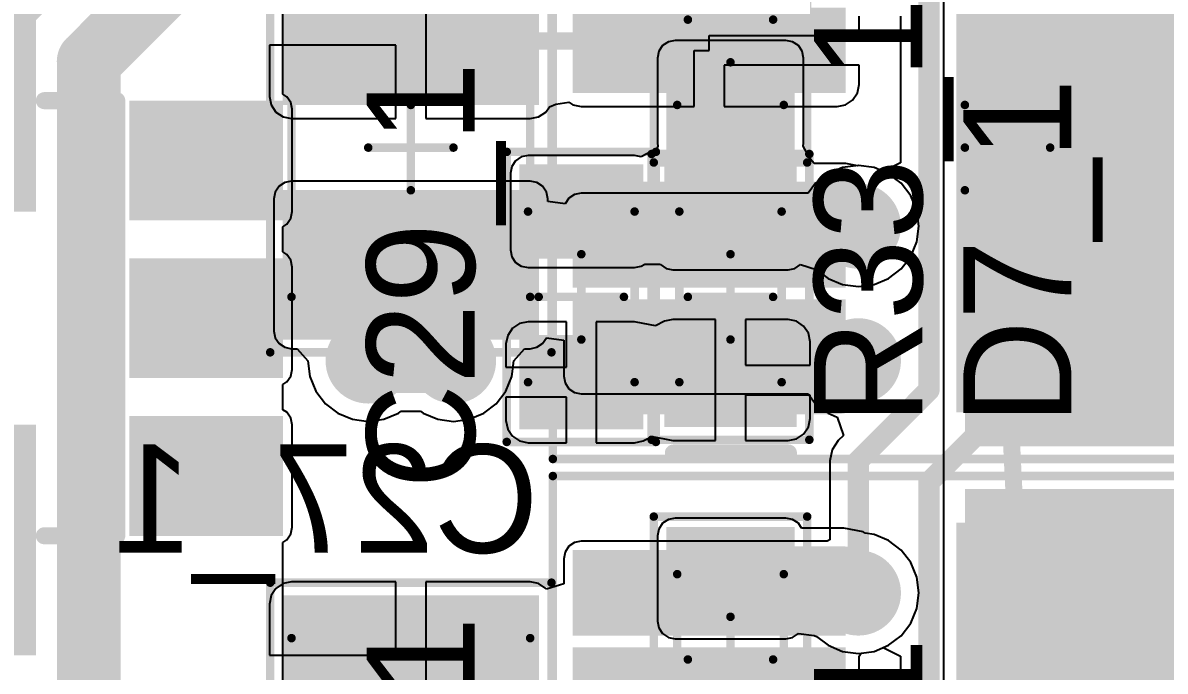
# Model space of a CAD drawing. Extents: x 5 to 126, y 30 to 120.
# Drawn here: x 50.2 to 63.6, y 48.86 to 56.46 of the extents above; entities that cross this region are included whole.
import ezdxf

# ---------------------------------------------------------------- set-up
doc = ezdxf.new("R2010")
doc.units = 0
doc.layers.get('0').update_dxf_attribs({"linetype": 'CONTINUOUS'})
for name, color, linetype in [('BOTTOMLAYER', 5, 'CONTINUOUS'), ('BOTTOMOVERLAY', 54, 'CONTINUOUS'), ('BOTTOMPASTE', 16, 'CONTINUOUS'), ('BOTTOMSOLDER', 6, 'CONTINUOUS'), ('MECHANICAL13', 56, 'CONTINUOUS'), ('MECHANICAL15', 56, 'CONTINUOUS'), ('MULTILAYER', 9, 'CONTINUOUS'), ('TOPLAYER', 1, 'CONTINUOUS'), ('TOPOVERLAY', 2, 'CONTINUOUS'), ('TOPPASTE', 8, 'CONTINUOUS'), ('TOPSOLDER', 216, 'CONTINUOUS')]:
    doc.layers.add(name, color=color, linetype=linetype)

# ---------------------------------------------------------------- blocks, each defined once
blk = doc.blocks.new('WE_CST_EE5_28')
at = {"layer": 'MECHANICAL15', "const_width": 0.1}
for points in [[(0, -0.2), (0, 0.2)], [(-0.2, 0), (0.2, 0)]]:
    blk.add_lwpolyline(points, dxfattribs=at)
at = {"layer": 'MECHANICAL15', "const_width": 0.05}
for points in [[(-0.025, 0.2, 1), (0.025, 0.2, 1)], [(-0.225, 0, 1), (-0.175, 0, 1)], [(0.175, 0, 1), (0.225, 0, 1)], [(-0.025, -0.2, 1), (0.025, -0.2, 1)]]:
    blk.add_lwpolyline(points, format="xyb", close=True, dxfattribs=at)
at = {"layer": 'TOPLAYER'}
for points in [[(-1.5, 1.35), (1.5, 1.35), (-1.5, 3.85), (1.5, 3.85)], [(-4.4, 1.25), (-2.8, 1.25), (-4.4, 2.45), (-2.8, 2.45)], [(2.8, 1.25), (4.4, 1.25), (2.8, 2.45), (4.4, 2.45)], [(-4.4, -0.6), (-2.8, -0.6), (-4.4, 0.6), (-2.8, 0.6)], [(2.8, -0.6), (4.4, -0.6), (2.8, 0.6), (4.4, 0.6)], [(-4.4, -2.45), (-2.8, -2.45), (-4.4, -1.25), (-2.8, -1.25)], [(2.8, -2.45), (4.4, -2.45), (2.8, -1.25), (4.4, -1.25)], [(-1.5, -3.85), (1.5, -3.85), (-1.5, -1.35), (1.5, -1.35)]]:
    blk.add_solid(points, dxfattribs=at)
at = {"layer": 'TOPOVERLAY'}
for points, const_width in [([(-2.9, 3, 1), (-3.1, 3, 1)], 0.5), ([(-3.225, 3, 1), (-2.975, 3, 1)], 0.25), ([(-3.025, 3, 1), (-2.775, 3, 1)], 0.25), ([(-2.6, 2.55, 1), (-2.5, 2.55, 1)], 0.1), ([(-2.6, 2.55, 1), (-2.5, 2.55, 1)], 0.1), ([(-1.75, 2.55, 1), (-1.65, 2.55, 1)], 0.1), ([(1.65, 2.55, 1), (1.75, 2.55, 1)], 0.1), ([(2.5, 2.55, 1), (2.6, 2.55, 1)], 0.1), ([(2.5, 2.55, 1), (2.6, 2.55, 1)], 0.1), ([(-2.6, -2.55, 1), (-2.5, -2.55, 1)], 0.1), ([(-2.6, -2.55, 1), (-2.5, -2.55, 1)], 0.1), ([(-1.75, -2.55, 1), (-1.65, -2.55, 1)], 0.1), ([(1.65, -2.55, 1), (1.75, -2.55, 1)], 0.1), ([(2.5, -2.55, 1), (2.6, -2.55, 1)], 0.1), ([(2.5, -2.55, 1), (2.6, -2.55, 1)], 0.1)]:
    blk.add_lwpolyline(points, format="xyb", close=True, dxfattribs=dict(at, const_width=const_width))
at = {"layer": 'TOPOVERLAY', "const_width": 0.2}
for points in [[(-2.55, -2.55), (-2.55, 2.55)], [(-2.55, 2.55), (-1.7, 2.55)], [(1.7, 2.55), (2.55, 2.55)], [(2.55, -2.55), (2.55, 2.55)], [(-2.55, -2.55), (-1.7, -2.55)], [(1.7, -2.55), (2.55, -2.55)]]:
    blk.add_lwpolyline(points, dxfattribs=at)
at = {"layer": 'TOPPASTE'}
for points in [[(-1.5, 1.35), (1.5, 1.35), (-1.5, 3.85), (1.5, 3.85)], [(-4.4, 1.25), (-2.8, 1.25), (-4.4, 2.45), (-2.8, 2.45)], [(2.8, 1.25), (4.4, 1.25), (2.8, 2.45), (4.4, 2.45)], [(-4.4, -0.6), (-2.8, -0.6), (-4.4, 0.6), (-2.8, 0.6)], [(2.8, -0.6), (4.4, -0.6), (2.8, 0.6), (4.4, 0.6)], [(-4.4, -2.45), (-2.8, -2.45), (-4.4, -1.25), (-2.8, -1.25)], [(2.8, -2.45), (4.4, -2.45), (2.8, -1.25), (4.4, -1.25)], [(-1.5, -3.85), (1.5, -3.85), (-1.5, -1.35), (1.5, -1.35)]]:
    blk.add_solid(points, dxfattribs=at)
at = {"layer": 'TOPSOLDER'}
for points in [[(-1.602, 1.248), (1.602, 1.248), (-1.602, 3.952), (1.602, 3.952)], [(-4.502, 1.148), (-2.698, 1.148), (-4.502, 2.552), (-2.698, 2.552)], [(2.698, 1.148), (4.502, 1.148), (2.698, 2.552), (4.502, 2.552)], [(-4.502, -0.702), (-2.698, -0.702), (-4.502, 0.702), (-2.698, 0.702)], [(2.698, -0.702), (4.502, -0.702), (2.698, 0.702), (4.502, 0.702)], [(-4.502, -2.552), (-2.698, -2.552), (-4.502, -1.148), (-2.698, -1.148)], [(2.698, -2.552), (4.502, -2.552), (2.698, -1.148), (4.502, -1.148)], [(-1.602, -3.952), (1.602, -3.952), (-1.602, -1.248), (1.602, -1.248)]]:
    blk.add_solid(points, dxfattribs=at)
blk = doc.blocks.new('1210C_B_38')
at = {"layer": 'BOTTOMLAYER'}
for points in [[(-2.15, 1.4), (-2.15, -1.4), (-0.6, 1.4), (-0.6, -1.4)], [(0.6, 1.4), (0.6, -1.4), (2.15, 1.4), (2.15, -1.4)]]:
    blk.add_solid(points, dxfattribs=at)
at = {"layer": 'BOTTOMPASTE'}
for points in [[(-2.15, 1.4), (-2.15, -1.4), (-0.6, 1.4), (-0.6, -1.4)], [(0.6, 1.4), (0.6, -1.4), (2.15, 1.4), (2.15, -1.4)]]:
    blk.add_solid(points, dxfattribs=at)
at = {"layer": 'BOTTOMSOLDER'}
for points in [[(-2.252, 1.502), (-2.252, -1.502), (-0.498, 1.502), (-0.498, -1.502)], [(0.498, 1.502), (0.498, -1.502), (2.252, 1.502), (2.252, -1.502)]]:
    blk.add_solid(points, dxfattribs=at)
at = {"layer": 'MECHANICAL13', "const_width": 0.1}
for points in [[(-1.75, 1.4), (1.75, 1.4)], [(-1.75, 1.4), (-1.75, -1.4)], [(1.75, 1.4), (1.75, -1.4)], [(-1.75, -1.4), (1.75, -1.4)]]:
    blk.add_lwpolyline(points, dxfattribs=at)
at = {"layer": 'MECHANICAL13', "const_width": 0.05}
for points in [[(-1.775, 1.4, 1), (-1.725, 1.4, 1)], [(-1.775, 1.4, 1), (-1.725, 1.4, 1)], [(1.725, 1.4, 1), (1.775, 1.4, 1)], [(1.725, 1.4, 1), (1.775, 1.4, 1)], [(-1.775, -1.4, 1), (-1.725, -1.4, 1)], [(-1.775, -1.4, 1), (-1.725, -1.4, 1)], [(1.725, -1.4, 1), (1.775, -1.4, 1)], [(1.725, -1.4, 1), (1.775, -1.4, 1)]]:
    blk.add_lwpolyline(points, format="xyb", close=True, dxfattribs=at)
at = {"layer": 'MECHANICAL15', "const_width": 0.1}
for points in [[(-2.4, 1.65), (2.4, 1.65)], [(-2.4, 1.65), (-2.4, -1.65)], [(2.4, 1.65), (2.4, -1.65)], [(0, 0.5), (0, -0.5)], [(-0.5, 0), (0.5, 0)], [(-2.4, -1.65), (2.4, -1.65)]]:
    blk.add_lwpolyline(points, dxfattribs=at)
at = {"layer": 'MECHANICAL15', "const_width": 0.05}
for points in [[(-2.425, 1.65, 1), (-2.375, 1.65, 1)], [(-2.425, 1.65, 1), (-2.375, 1.65, 1)], [(2.375, 1.65, 1), (2.425, 1.65, 1)], [(2.375, 1.65, 1), (2.425, 1.65, 1)], [(-0.025, 0.5, 1), (0.025, 0.5, 1)], [(-0.525, 0, 1), (-0.475, 0, 1)], [(0.475, 0, 1), (0.525, 0, 1)], [(-0.025, -0.5, 1), (0.025, -0.5, 1)], [(-2.425, -1.65, 1), (-2.375, -1.65, 1)], [(-2.425, -1.65, 1), (-2.375, -1.65, 1)], [(2.375, -1.65, 1), (2.425, -1.65, 1)], [(2.375, -1.65, 1), (2.425, -1.65, 1)]]:
    blk.add_lwpolyline(points, format="xyb", close=True, dxfattribs=at)
blk = doc.blocks.new('0805C_42')
at = {"layer": 'MECHANICAL13', "const_width": 0.1}
for points in [[(-1.675, -0.9), (-1.675, 0.9)], [(1.675, 0.9), (-1.675, 0.9)], [(1.675, -0.9), (1.675, 0.9)], [(-1, -0.625), (-1, 0.625)], [(1, 0.625), (-1, 0.625)], [(1, -0.625), (1, 0.625)], [(0, -0.5), (0, 0.5)], [(0.5, 0), (-0.5, 0)], [(1, -0.625), (-1, -0.625)], [(1.675, -0.9), (-1.675, -0.9)]]:
    blk.add_lwpolyline(points, dxfattribs=at)
at = {"layer": 'MECHANICAL13', "const_width": 0.05}
for points in [[(-1.7, 0.9, 1), (-1.65, 0.9, 1)], [(-1.7, 0.9, 1), (-1.65, 0.9, 1)], [(1.65, 0.9, 1), (1.7, 0.9, 1)], [(1.65, 0.9, 1), (1.7, 0.9, 1)], [(-1.025, 0.625, 1), (-0.975, 0.625, 1)], [(-1.025, 0.625, 1), (-0.975, 0.625, 1)], [(0.975, 0.625, 1), (1.025, 0.625, 1)], [(0.975, 0.625, 1), (1.025, 0.625, 1)], [(-0.025, 0.5, 1), (0.025, 0.5, 1)], [(-0.525, 0, 1), (-0.475, 0, 1)], [(0.475, 0, 1), (0.525, 0, 1)], [(-0.025, -0.5, 1), (0.025, -0.5, 1)], [(-1.025, -0.625, 1), (-0.975, -0.625, 1)], [(-1.025, -0.625, 1), (-0.975, -0.625, 1)], [(0.975, -0.625, 1), (1.025, -0.625, 1)], [(0.975, -0.625, 1), (1.025, -0.625, 1)], [(-1.7, -0.9, 1), (-1.65, -0.9, 1)], [(-1.7, -0.9, 1), (-1.65, -0.9, 1)], [(1.65, -0.9, 1), (1.7, -0.9, 1)], [(1.65, -0.9, 1), (1.7, -0.9, 1)]]:
    blk.add_lwpolyline(points, format="xyb", close=True, dxfattribs=at)
at = {"layer": 'TOPLAYER'}
for points in [[(-0.45, -0.65), (-0.45, 0.65), (-1.45, -0.65), (-1.45, 0.65)], [(1.45, -0.65), (1.45, 0.65), (0.45, -0.65), (0.45, 0.65)]]:
    blk.add_solid(points, dxfattribs=at)
at = {"layer": 'TOPPASTE'}
for points in [[(-0.45, -0.65), (-0.45, 0.65), (-1.45, -0.65), (-1.45, 0.65)], [(1.45, -0.65), (1.45, 0.65), (0.45, -0.65), (0.45, 0.65)]]:
    blk.add_solid(points, dxfattribs=at)
at = {"layer": 'TOPSOLDER'}
for points in [[(-0.348, -0.752), (-0.348, 0.752), (-1.552, -0.752), (-1.552, 0.752)], [(1.552, -0.752), (1.552, 0.752), (0.348, -0.752), (0.348, 0.752)]]:
    blk.add_solid(points, dxfattribs=at)
blk = doc.blocks.new('1210C_B_44')
at = {"layer": 'BOTTOMLAYER'}
for points in [[(-2.15, 1.4), (-2.15, -1.4), (-0.6, 1.4), (-0.6, -1.4)], [(0.6, 1.4), (0.6, -1.4), (2.15, 1.4), (2.15, -1.4)]]:
    blk.add_solid(points, dxfattribs=at)
at = {"layer": 'BOTTOMPASTE'}
for points in [[(-2.15, 1.4), (-2.15, -1.4), (-0.6, 1.4), (-0.6, -1.4)], [(0.6, 1.4), (0.6, -1.4), (2.15, 1.4), (2.15, -1.4)]]:
    blk.add_solid(points, dxfattribs=at)
at = {"layer": 'BOTTOMSOLDER'}
for points in [[(-2.252, 1.502), (-2.252, -1.502), (-0.498, 1.502), (-0.498, -1.502)], [(0.498, 1.502), (0.498, -1.502), (2.252, 1.502), (2.252, -1.502)]]:
    blk.add_solid(points, dxfattribs=at)
at = {"layer": 'MECHANICAL13', "const_width": 0.1}
for points in [[(-1.75, 1.4), (1.75, 1.4)], [(-1.75, 1.4), (-1.75, -1.4)], [(1.75, 1.4), (1.75, -1.4)], [(-1.75, -1.4), (1.75, -1.4)]]:
    blk.add_lwpolyline(points, dxfattribs=at)
at = {"layer": 'MECHANICAL13', "const_width": 0.05}
for points in [[(-1.775, 1.4, 1), (-1.725, 1.4, 1)], [(-1.775, 1.4, 1), (-1.725, 1.4, 1)], [(1.725, 1.4, 1), (1.775, 1.4, 1)], [(1.725, 1.4, 1), (1.775, 1.4, 1)], [(-1.775, -1.4, 1), (-1.725, -1.4, 1)], [(-1.775, -1.4, 1), (-1.725, -1.4, 1)], [(1.725, -1.4, 1), (1.775, -1.4, 1)], [(1.725, -1.4, 1), (1.775, -1.4, 1)]]:
    blk.add_lwpolyline(points, format="xyb", close=True, dxfattribs=at)
at = {"layer": 'MECHANICAL15', "const_width": 0.1}
for points in [[(-2.4, 1.65), (2.4, 1.65)], [(-2.4, 1.65), (-2.4, -1.65)], [(2.4, 1.65), (2.4, -1.65)], [(0, 0.5), (0, -0.5)], [(-0.5, 0), (0.5, 0)], [(-2.4, -1.65), (2.4, -1.65)]]:
    blk.add_lwpolyline(points, dxfattribs=at)
at = {"layer": 'MECHANICAL15', "const_width": 0.05}
for points in [[(-2.425, 1.65, 1), (-2.375, 1.65, 1)], [(-2.425, 1.65, 1), (-2.375, 1.65, 1)], [(2.375, 1.65, 1), (2.425, 1.65, 1)], [(2.375, 1.65, 1), (2.425, 1.65, 1)], [(-0.025, 0.5, 1), (0.025, 0.5, 1)], [(-0.525, 0, 1), (-0.475, 0, 1)], [(0.475, 0, 1), (0.525, 0, 1)], [(-0.025, -0.5, 1), (0.025, -0.5, 1)], [(-2.425, -1.65, 1), (-2.375, -1.65, 1)], [(-2.425, -1.65, 1), (-2.375, -1.65, 1)], [(2.375, -1.65, 1), (2.425, -1.65, 1)], [(2.375, -1.65, 1), (2.425, -1.65, 1)]]:
    blk.add_lwpolyline(points, format="xyb", close=True, dxfattribs=at)
blk = doc.blocks.new('0805C_48')
at = {"layer": 'MECHANICAL13', "const_width": 0.1}
for points in [[(-1.675, -0.9), (-1.675, 0.9)], [(1.675, 0.9), (-1.675, 0.9)], [(1.675, -0.9), (1.675, 0.9)], [(-1, -0.625), (-1, 0.625)], [(1, 0.625), (-1, 0.625)], [(1, -0.625), (1, 0.625)], [(0, -0.5), (0, 0.5)], [(0.5, 0), (-0.5, 0)], [(1, -0.625), (-1, -0.625)], [(1.675, -0.9), (-1.675, -0.9)]]:
    blk.add_lwpolyline(points, dxfattribs=at)
at = {"layer": 'MECHANICAL13', "const_width": 0.05}
for points in [[(-1.7, 0.9, 1), (-1.65, 0.9, 1)], [(-1.7, 0.9, 1), (-1.65, 0.9, 1)], [(1.65, 0.9, 1), (1.7, 0.9, 1)], [(1.65, 0.9, 1), (1.7, 0.9, 1)], [(-1.025, 0.625, 1), (-0.975, 0.625, 1)], [(-1.025, 0.625, 1), (-0.975, 0.625, 1)], [(0.975, 0.625, 1), (1.025, 0.625, 1)], [(0.975, 0.625, 1), (1.025, 0.625, 1)], [(-0.025, 0.5, 1), (0.025, 0.5, 1)], [(-0.525, 0, 1), (-0.475, 0, 1)], [(0.475, 0, 1), (0.525, 0, 1)], [(-0.025, -0.5, 1), (0.025, -0.5, 1)], [(-1.025, -0.625, 1), (-0.975, -0.625, 1)], [(-1.025, -0.625, 1), (-0.975, -0.625, 1)], [(0.975, -0.625, 1), (1.025, -0.625, 1)], [(0.975, -0.625, 1), (1.025, -0.625, 1)], [(-1.7, -0.9, 1), (-1.65, -0.9, 1)], [(-1.7, -0.9, 1), (-1.65, -0.9, 1)], [(1.65, -0.9, 1), (1.7, -0.9, 1)], [(1.65, -0.9, 1), (1.7, -0.9, 1)]]:
    blk.add_lwpolyline(points, format="xyb", close=True, dxfattribs=at)
at = {"layer": 'TOPLAYER'}
for points in [[(-0.45, -0.65), (-0.45, 0.65), (-1.45, -0.65), (-1.45, 0.65)], [(1.45, -0.65), (1.45, 0.65), (0.45, -0.65), (0.45, 0.65)]]:
    blk.add_solid(points, dxfattribs=at)
at = {"layer": 'TOPPASTE'}
for points in [[(-0.45, -0.65), (-0.45, 0.65), (-1.45, -0.65), (-1.45, 0.65)], [(1.45, -0.65), (1.45, 0.65), (0.45, -0.65), (0.45, 0.65)]]:
    blk.add_solid(points, dxfattribs=at)
at = {"layer": 'TOPSOLDER'}
for points in [[(-0.348, -0.752), (-0.348, 0.752), (-1.552, -0.752), (-1.552, 0.752)], [(1.552, -0.752), (1.552, 0.752), (0.348, -0.752), (0.348, 0.752)]]:
    blk.add_solid(points, dxfattribs=at)
blk = doc.blocks.new('M____MELF_54')
at = {"layer": 'MECHANICAL13', "const_width": 0.1}
for points in [[(-1, 0.6), (-1, -0.6)], [(-1, 0.6), (1, 0.6)], [(1, 0.6), (1, -0.6)], [(-1, -0.6), (1, -0.6)]]:
    blk.add_lwpolyline(points, dxfattribs=at)
at = {"layer": 'MECHANICAL13', "const_width": 0.05}
for points in [[(-1.025, 0.6, 1), (-0.975, 0.6, 1)], [(-1.025, 0.6, 1), (-0.975, 0.6, 1)], [(0.975, 0.6, 1), (1.025, 0.6, 1)], [(0.975, 0.6, 1), (1.025, 0.6, 1)], [(-1.025, -0.6, 1), (-0.975, -0.6, 1)], [(-1.025, -0.6, 1), (-0.975, -0.6, 1)], [(0.975, -0.6, 1), (1.025, -0.6, 1)], [(0.975, -0.6, 1), (1.025, -0.6, 1)]]:
    blk.add_lwpolyline(points, format="xyb", close=True, dxfattribs=at)
at = {"layer": 'MECHANICAL13'}
blk.add_solid([(-1, -0.6), (-0.731, -0.6), (-1, 0.6), (-0.731, 0.6)], dxfattribs=at)
at = {"layer": 'MECHANICAL15', "const_width": 0.1}
for points in [[(-1.675, 0.925), (-1.675, -0.925)], [(-1.675, 0.925), (1.675, 0.925)], [(1.675, 0.925), (1.675, -0.925)], [(0, 0.5), (0, -0.5)], [(-0.5, 0), (0.5, 0)], [(-1.675, -0.925), (1.675, -0.925)]]:
    blk.add_lwpolyline(points, dxfattribs=at)
at = {"layer": 'MECHANICAL15', "const_width": 0.05}
for points in [[(-1.7, 0.925, 1), (-1.65, 0.925, 1)], [(-1.7, 0.925, 1), (-1.65, 0.925, 1)], [(1.65, 0.925, 1), (1.7, 0.925, 1)], [(1.65, 0.925, 1), (1.7, 0.925, 1)], [(-0.025, 0.5, 1), (0.025, 0.5, 1)], [(-0.525, 0, 1), (-0.475, 0, 1)], [(0.475, 0, 1), (0.525, 0, 1)], [(-0.025, -0.5, 1), (0.025, -0.5, 1)], [(-1.7, -0.925, 1), (-1.65, -0.925, 1)], [(-1.7, -0.925, 1), (-1.65, -0.925, 1)], [(1.65, -0.925, 1), (1.7, -0.925, 1)], [(1.65, -0.925, 1), (1.7, -0.925, 1)]]:
    blk.add_lwpolyline(points, format="xyb", close=True, dxfattribs=at)
at = {"layer": 'TOPLAYER'}
for points in [[(-0.525, -0.675), (-0.525, 0.675), (-1.425, -0.675), (-1.425, 0.675)], [(1.425, -0.675), (1.425, 0.675), (0.525, -0.675), (0.525, 0.675)]]:
    blk.add_solid(points, dxfattribs=at)
at = {"layer": 'TOPOVERLAY', "const_width": 0.2}
blk.add_lwpolyline([(-1.83, 0.67), (-1.83, -0.68)], dxfattribs=at)
at = {"layer": 'TOPOVERLAY', "const_width": 0.1}
for points in [[(-1.88, 0.67, 1), (-1.78, 0.67, 1)], [(-1.88, -0.68, 1), (-1.78, -0.68, 1)]]:
    blk.add_lwpolyline(points, format="xyb", close=True, dxfattribs=at)
at = {"layer": 'TOPPASTE'}
for points in [[(-0.525, -0.675), (-0.525, 0.675), (-1.425, -0.675), (-1.425, 0.675)], [(1.425, -0.675), (1.425, 0.675), (0.525, -0.675), (0.525, 0.675)]]:
    blk.add_solid(points, dxfattribs=at)
at = {"layer": 'TOPSOLDER'}
for points in [[(-0.423, -0.777), (-0.423, 0.777), (-1.527, -0.777), (-1.527, 0.777)], [(1.527, -0.777), (1.527, 0.777), (0.423, -0.777), (0.423, 0.777)]]:
    blk.add_solid(points, dxfattribs=at)
blk = doc.blocks.new('TO_252_B_62')
at = {"layer": 'BOTTOMLAYER'}
for points in [[(-0.5, 3), (-0.5, -3), (6, 3), (6, -3)], [(-5, 2.68), (-5, 1.88), (-2, 2.68), (-2, 1.88)], [(-5, 1.54), (-5, 0.74), (-2, 1.54), (-2, 0.74)], [(-5, -0.74), (-5, -1.54), (-2, -0.74), (-2, -1.54)], [(-5, -1.88), (-5, -2.68), (-2, -1.88), (-2, -2.68)]]:
    blk.add_solid(points, dxfattribs=at)
at = {"layer": 'BOTTOMPASTE'}
for points in [[(-0.5, 3), (-0.5, -3), (6, 3), (6, -3)], [(-5, 2.68), (-5, 1.88), (-2, 2.68), (-2, 1.88)], [(-5, 1.54), (-5, 0.74), (-2, 1.54), (-2, 0.74)], [(-5, -0.74), (-5, -1.54), (-2, -0.74), (-2, -1.54)], [(-5, -1.88), (-5, -2.68), (-2, -1.88), (-2, -2.68)]]:
    blk.add_solid(points, dxfattribs=at)
at = {"layer": 'BOTTOMSOLDER'}
for points in [[(-0.602, 3.102), (-0.602, -3.102), (6.102, 3.102), (6.102, -3.102)], [(-5.102, 2.782), (-5.102, 1.778), (-1.898, 2.782), (-1.898, 1.778)], [(-5.102, 1.642), (-5.102, 0.638), (-1.898, 1.642), (-1.898, 0.638)], [(-5.102, -0.638), (-5.102, -1.642), (-1.898, -0.638), (-1.898, -1.642)], [(-5.102, -1.778), (-5.102, -2.782), (-1.898, -1.778), (-1.898, -2.782)]]:
    blk.add_solid(points, dxfattribs=at)
at = {"layer": 'MECHANICAL15', "const_width": 0.1}
for points in [[(-5.334, -3.65), (-5.334, 3.65)], [(-5.334, 3.65), (6.325, 3.65)], [(6.325, -3.65), (6.325, 3.65)], [(-0.5, -0.5), (-0.5, 0.5)], [(-0.5, 0), (0.5, 0)], [(-5.334, -3.65), (6.325, -3.65)]]:
    blk.add_lwpolyline(points, dxfattribs=at)
at = {"layer": 'MECHANICAL15', "const_width": 0.05}
for points in [[(-5.359, 3.65, 1), (-5.309, 3.65, 1)], [(-5.359, 3.65, 1), (-5.309, 3.65, 1)], [(6.3, 3.65, 1), (6.35, 3.65, 1)], [(6.3, 3.65, 1), (6.35, 3.65, 1)], [(-0.525, 0.5, 1), (-0.475, 0.5, 1)], [(-0.525, 0, 1), (-0.475, 0, 1)], [(0.475, 0, 1), (0.525, 0, 1)], [(-0.525, -0.5, 1), (-0.475, -0.5, 1)], [(-5.359, -3.65, 1), (-5.309, -3.65, 1)], [(-5.359, -3.65, 1), (-5.309, -3.65, 1)], [(6.3, -3.65, 1), (6.35, -3.65, 1)], [(6.3, -3.65, 1), (6.35, -3.65, 1)]]:
    blk.add_lwpolyline(points, format="xyb", close=True, dxfattribs=at)
blk = doc.blocks.new('TO_252_B_64')
at = {"layer": 'BOTTOMLAYER'}
for points in [[(-0.5, 3), (-0.5, -3), (6, 3), (6, -3)], [(-5, 2.68), (-5, 1.88), (-2, 2.68), (-2, 1.88)], [(-5, 1.54), (-5, 0.74), (-2, 1.54), (-2, 0.74)], [(-5, -0.74), (-5, -1.54), (-2, -0.74), (-2, -1.54)], [(-5, -1.88), (-5, -2.68), (-2, -1.88), (-2, -2.68)]]:
    blk.add_solid(points, dxfattribs=at)
at = {"layer": 'BOTTOMPASTE'}
for points in [[(-0.5, 3), (-0.5, -3), (6, 3), (6, -3)], [(-5, 2.68), (-5, 1.88), (-2, 2.68), (-2, 1.88)], [(-5, 1.54), (-5, 0.74), (-2, 1.54), (-2, 0.74)], [(-5, -0.74), (-5, -1.54), (-2, -0.74), (-2, -1.54)], [(-5, -1.88), (-5, -2.68), (-2, -1.88), (-2, -2.68)]]:
    blk.add_solid(points, dxfattribs=at)
at = {"layer": 'BOTTOMSOLDER'}
for points in [[(-0.602, 3.102), (-0.602, -3.102), (6.102, 3.102), (6.102, -3.102)], [(-5.102, 2.782), (-5.102, 1.778), (-1.898, 2.782), (-1.898, 1.778)], [(-5.102, 1.642), (-5.102, 0.638), (-1.898, 1.642), (-1.898, 0.638)], [(-5.102, -0.638), (-5.102, -1.642), (-1.898, -0.638), (-1.898, -1.642)], [(-5.102, -1.778), (-5.102, -2.782), (-1.898, -1.778), (-1.898, -2.782)]]:
    blk.add_solid(points, dxfattribs=at)
at = {"layer": 'MECHANICAL15', "const_width": 0.1}
for points in [[(-5.334, -3.65), (-5.334, 3.65)], [(-5.334, 3.65), (6.325, 3.65)], [(6.325, -3.65), (6.325, 3.65)], [(-0.5, -0.5), (-0.5, 0.5)], [(-0.5, 0), (0.5, 0)], [(-5.334, -3.65), (6.325, -3.65)]]:
    blk.add_lwpolyline(points, dxfattribs=at)
at = {"layer": 'MECHANICAL15', "const_width": 0.05}
for points in [[(-5.359, 3.65, 1), (-5.309, 3.65, 1)], [(-5.359, 3.65, 1), (-5.309, 3.65, 1)], [(6.3, 3.65, 1), (6.35, 3.65, 1)], [(6.3, 3.65, 1), (6.35, 3.65, 1)], [(-0.525, 0.5, 1), (-0.475, 0.5, 1)], [(-0.525, 0, 1), (-0.475, 0, 1)], [(0.475, 0, 1), (0.525, 0, 1)], [(-0.525, -0.5, 1), (-0.475, -0.5, 1)], [(-5.359, -3.65, 1), (-5.309, -3.65, 1)], [(-5.359, -3.65, 1), (-5.309, -3.65, 1)], [(6.3, -3.65, 1), (6.35, -3.65, 1)], [(6.3, -3.65, 1), (6.35, -3.65, 1)]]:
    blk.add_lwpolyline(points, format="xyb", close=True, dxfattribs=at)
blk = doc.blocks.new('0805R_66')
at = {"layer": 'MECHANICAL13', "const_width": 0.1}
for points in [[(1.7, 0.875), (-1.7, 0.875)], [(-1.7, -0.875), (-1.7, 0.875)], [(1.7, -0.875), (1.7, 0.875)], [(1, 0.625), (-1, 0.625)], [(-1, -0.625), (-1, 0.625)], [(1, -0.625), (1, 0.625)], [(0, -0.5), (0, 0.5)], [(0.5, 0), (-0.5, 0)], [(1, -0.625), (-1, -0.625)], [(1.7, -0.875), (-1.7, -0.875)]]:
    blk.add_lwpolyline(points, dxfattribs=at)
at = {"layer": 'MECHANICAL13', "const_width": 0.05}
for points in [[(-1.725, 0.875, 1), (-1.675, 0.875, 1)], [(-1.725, 0.875, 1), (-1.675, 0.875, 1)], [(1.675, 0.875, 1), (1.725, 0.875, 1)], [(1.675, 0.875, 1), (1.725, 0.875, 1)], [(-1.025, 0.625, 1), (-0.975, 0.625, 1)], [(-1.025, 0.625, 1), (-0.975, 0.625, 1)], [(0.975, 0.625, 1), (1.025, 0.625, 1)], [(0.975, 0.625, 1), (1.025, 0.625, 1)], [(-0.025, 0.5, 1), (0.025, 0.5, 1)], [(-0.525, 0, 1), (-0.475, 0, 1)], [(0.475, 0, 1), (0.525, 0, 1)], [(-0.025, -0.5, 1), (0.025, -0.5, 1)], [(-1.025, -0.625, 1), (-0.975, -0.625, 1)], [(-1.025, -0.625, 1), (-0.975, -0.625, 1)], [(0.975, -0.625, 1), (1.025, -0.625, 1)], [(0.975, -0.625, 1), (1.025, -0.625, 1)], [(-1.725, -0.875, 1), (-1.675, -0.875, 1)], [(-1.725, -0.875, 1), (-1.675, -0.875, 1)], [(1.675, -0.875, 1), (1.725, -0.875, 1)], [(1.675, -0.875, 1), (1.725, -0.875, 1)]]:
    blk.add_lwpolyline(points, format="xyb", close=True, dxfattribs=at)
at = {"layer": 'TOPLAYER'}
for points in [[(-0.55, -0.625), (-0.55, 0.625), (-1.45, -0.625), (-1.45, 0.625)], [(1.45, -0.625), (1.45, 0.625), (0.55, -0.625), (0.55, 0.625)]]:
    blk.add_solid(points, dxfattribs=at)
at = {"layer": 'TOPPASTE'}
for points in [[(-0.55, -0.625), (-0.55, 0.625), (-1.45, -0.625), (-1.45, 0.625)], [(1.45, -0.625), (1.45, 0.625), (0.55, -0.625), (0.55, 0.625)]]:
    blk.add_solid(points, dxfattribs=at)
at = {"layer": 'TOPSOLDER'}
for points in [[(-0.448, -0.727), (-0.448, 0.727), (-1.552, -0.727), (-1.552, 0.727)], [(1.552, -0.727), (1.552, 0.727), (0.448, -0.727), (0.448, 0.727)]]:
    blk.add_solid(points, dxfattribs=at)
blk = doc.blocks.new('GDT_DIY_74')
at = {"layer": 'TOPOVERLAY', "const_width": 0.2}
blk.add_lwpolyline([(22.5, 0, 1), (-22.5, 0, 1)], format="xyb", close=True, dxfattribs=at)

msp = doc.modelspace()

# ---------------------------------------------------------------- linework, layer by layer
at = {"layer": 'BOTTOMLAYER'}
for p, q in [((54.925, 57.409), (54.925, 56.375)), ((60.009, 56.315), (60.009, 56.54)), ((60.494, 56.539), (60.494, 54.821)), ((54.925, 56.375), (54.925, 55.341)), ((58.25, 56.14), (58.25, 56.315)), ((58.25, 56.315), (60.009, 56.315)), ((54.575, 56.2), (53.091, 56.2)), ((53.091, 56.2), (53.091, 55.6)), ((54.575, 55.341), (54.575, 56.2)), ((58.075, 55.481), (58.075, 56.14)), ((58.075, 56.14), (58.25, 56.14)), ((60.009, 55.965), (58.425, 55.965)), ((58.425, 55.965), (58.425, 55.481)), ((60.009, 55.74), (60.009, 55.965)), ((59.933, 55.557), (59.989, 55.641)), ((59.989, 55.641), (60.009, 55.74)), ((53.091, 55.6), (53.111, 55.501)), ((53.111, 55.501), (53.167, 55.417)), ((56.375, 55.479), (56.452, 55.51)), ((56.452, 55.51), (56.603, 55.533)), ((56.603, 55.533), (56.651, 55.501)), ((56.651, 55.501), (56.75, 55.481)), ((59.75, 55.481), (59.849, 55.501)), ((59.849, 55.501), (59.933, 55.557)), ((53.167, 55.417), (53.251, 55.361)), ((53.251, 55.361), (53.35, 55.341)), ((56.15, 55.341), (56.249, 55.361)), ((56.249, 55.361), (56.333, 55.417)), ((56.333, 55.417), (56.375, 55.479)), ((56.75, 55.481), (58.075, 55.481)), ((58.425, 55.481), (59.75, 55.481)), ((53.35, 55.341), (54.575, 55.341)), ((54.925, 55.341), (56.15, 55.341)), ((60.494, 54.821), (60.29, 54.721)), ((59.645, 54.694), (59.498, 54.582)), ((59.816, 54.765), (59.645, 54.694)), ((60, 54.789), (59.816, 54.765)), ((60.184, 54.765), (60, 54.789)), ((60.29, 54.721), (60.184, 54.765)), ((53.204, 54.546), (53.159, 54.479)), ((53.271, 54.591), (53.204, 54.546)), ((53.35, 54.607), (53.271, 54.591)), ((56.15, 54.607), (53.35, 54.607)), ((56.229, 54.591), (56.15, 54.607)), ((56.296, 54.546), (56.229, 54.591)), ((56.341, 54.479), (56.296, 54.546)), ((59.498, 54.582), (59.411, 54.467)), ((53.159, 54.479), (53.143, 54.4)), ((56.357, 54.4), (56.341, 54.479)), ((56.671, 54.451), (56.604, 54.407)), ((56.75, 54.467), (56.671, 54.451)), ((59.411, 54.467), (56.75, 54.467)), ((53.143, 54.4), (53.143, 52.85)), ((56.357, 54.368), (56.357, 54.4)), ((56.559, 54.339), (56.357, 54.368)), ((56.604, 54.407), (56.559, 54.339)), ((53.143, 52.85), (53.159, 52.771)), ((53.159, 52.771), (53.204, 52.703)), ((53.204, 52.703), (53.271, 52.659)), ((56.229, 52.659), (56.296, 52.703)), ((56.296, 52.703), (56.341, 52.771)), ((56.341, 52.771), (56.543, 52.742)), ((56.543, 52.742), (56.543, 52.32)), ((53.271, 52.659), (53.35, 52.643)), ((53.35, 52.643), (53.415, 52.643)), ((53.415, 52.643), (53.541, 52.5)), ((55.959, 52.5), (56.085, 52.643)), ((56.085, 52.643), (56.15, 52.643)), ((56.15, 52.643), (56.229, 52.659)), ((53.541, 52.5), (53.565, 52.316)), ((55.935, 52.316), (55.959, 52.5)), ((53.565, 52.316), (53.636, 52.145)), ((55.864, 52.145), (55.935, 52.316)), ((56.543, 52.32), (56.559, 52.241)), ((53.636, 52.145), (53.748, 51.998)), ((55.752, 51.998), (55.864, 52.145)), ((56.559, 52.241), (56.604, 52.174)), ((56.604, 52.174), (56.671, 52.129)), ((53.748, 51.998), (53.895, 51.886)), ((55.605, 51.886), (55.752, 51.998)), ((56.671, 52.129), (56.75, 52.113)), ((56.75, 52.113), (59.411, 52.113)), ((59.411, 52.113), (59.498, 51.998)), ((59.498, 51.998), (59.645, 51.886)), ((53.895, 51.886), (54.066, 51.815)), ((54.434, 51.815), (54.605, 51.886)), ((54.605, 51.886), (54.637, 51.91)), ((54.637, 51.91), (54.863, 51.91)), ((54.863, 51.91), (54.895, 51.886)), ((54.895, 51.886), (55.066, 51.815)), ((55.434, 51.815), (55.605, 51.886)), ((59.645, 51.886), (59.752, 51.842)), ((54.066, 51.815), (54.25, 51.791)), ((54.25, 51.791), (54.434, 51.815)), ((55.066, 51.815), (55.25, 51.791)), ((55.25, 51.791), (55.434, 51.815)), ((59.752, 51.842), (59.825, 51.627)), ((59.825, 51.627), (59.763, 51.565)), ((59.763, 51.565), (59.691, 51.457)), ((59.691, 51.457), (59.665, 51.329)), ((59.665, 51.329), (59.665, 50.403)), ((59.645, 50.394), (59.636, 50.387)), ((59.665, 50.403), (59.645, 50.394)), ((56.559, 50.259), (56.543, 50.18)), ((56.604, 50.327), (56.559, 50.259)), ((56.671, 50.371), (56.604, 50.327)), ((56.75, 50.387), (56.671, 50.371)), ((59.636, 50.387), (56.75, 50.387)), ((56.543, 50.18), (56.543, 49.885)), ((53.251, 49.889), (53.167, 49.833)), ((53.35, 49.909), (53.251, 49.889)), ((54.575, 49.909), (53.35, 49.909)), ((54.575, 49.05), (54.575, 49.909)), ((56.15, 49.909), (54.925, 49.909)), ((54.925, 49.909), (54.925, 48.875)), ((56.249, 49.889), (56.15, 49.909)), ((56.333, 49.833), (56.249, 49.889)), ((56.543, 49.885), (56.34, 49.823)), ((53.111, 49.749), (53.091, 49.65)), ((53.167, 49.833), (53.111, 49.749)), ((56.34, 49.823), (56.333, 49.833)), ((53.091, 49.65), (53.091, 49.05)), ((53.091, 49.05), (54.575, 49.05)), ((60.009, 49.04), (60.034, 49.075)), ((60.034, 49.075), (60.184, 49.095)), ((60.184, 49.095), (60.29, 49.139)), ((60.29, 49.139), (60.494, 49.039)), ((60.009, 48.815), (60.009, 49.04)), ((60.494, 49.039), (60.494, 47.321)), ((54.925, 48.875), (54.925, 47.841))]:
    msp.add_line(p, q, dxfattribs=at)
for points, const_width in [([(60.828, 52.157), (60.828, 58.922)], 0.25), ([(62, 52.75), (64.25, 55)], 0.25), ([(54.25, 53.125), (54.75, 53.625)], 0.75), ([(54.75, 53.625), (55.25, 53.125)], 0.75), ([(54.25, 52.5), (54.25, 53.125)], 0.75), ([(55.25, 52.5), (55.25, 53.125)], 0.75), ([(54.25, 52.5), (55.25, 52.5)], 0.75), ([(61.5, 52.25), (62, 52.75)], 0.25), ([(60, 51.329), (60.828, 52.157)], 0.25), ([(61.5, 51.75), (61.5, 52.25)], 0.25), ([(60.828, 51.078), (61.5, 51.75)], 0.25), ([(60, 49.78), (60, 51.329)], 0.25), ([(60.828, 43.828), (60.828, 51.078)], 0.25)]:
    msp.add_lwpolyline(points, dxfattribs=dict(at, const_width=const_width))
for points, const_width in [([(59.75, 54.08, 1), (60.25, 54.08, 1)], 0.5), ([(54.562, 53.625, 1), (54.937, 53.625, 1)], 0.375), ([(54.562, 53.625, 1), (54.937, 53.625, 1)], 0.375), ([(54.063, 53.125, 1), (54.438, 53.125, 1)], 0.375), ([(54.063, 53.125, 1), (54.438, 53.125, 1)], 0.375), ([(55.063, 53.125, 1), (55.438, 53.125, 1)], 0.375), ([(55.063, 53.125, 1), (55.438, 53.125, 1)], 0.375), ([(54, 52.5, 1), (54.5, 52.5, 1)], 0.5), ([(55, 52.5, 1), (55.5, 52.5, 1)], 0.5), ([(59.75, 52.5, 1), (60.25, 52.5, 1)], 0.5), ([(54.063, 52.5, 1), (54.438, 52.5, 1)], 0.375), ([(54.063, 52.5, 1), (54.438, 52.5, 1)], 0.375), ([(55.063, 52.5, 1), (55.438, 52.5, 1)], 0.375), ([(55.063, 52.5, 1), (55.438, 52.5, 1)], 0.375), ([(61.938, 52.75, 1), (62.062, 52.75, 1)], 0.125), ([(61.938, 52.75, 1), (62.062, 52.75, 1)], 0.125), ([(60.766, 52.157, 1), (60.891, 52.157, 1)], 0.125), ([(60.766, 52.157, 1), (60.891, 52.157, 1)], 0.125), ([(61.438, 52.25, 1), (61.563, 52.25, 1)], 0.125), ([(61.438, 52.25, 1), (61.563, 52.25, 1)], 0.125), ([(61.438, 51.75, 1), (61.563, 51.75, 1)], 0.125), ([(61.438, 51.75, 1), (61.563, 51.75, 1)], 0.125), ([(59.938, 51.329, 1), (60.063, 51.329, 1)], 0.125), ([(59.938, 51.329, 1), (60.063, 51.329, 1)], 0.125), ([(60.766, 51.078, 1), (60.891, 51.078, 1)], 0.125), ([(60.766, 51.078, 1), (60.891, 51.078, 1)], 0.125), ([(59.75, 49.78, 1), (60.25, 49.78, 1)], 0.5), ([(59.938, 49.78, 1), (60.063, 49.78, 1)], 0.125)]:
    msp.add_lwpolyline(points, format="xyb", close=True, dxfattribs=dict(at, const_width=const_width))
at = {"layer": 'MULTILAYER', "const_width": 0.5}
for points in [[(59.75, 54.08, 1), (60.25, 54.08, 1)], [(54, 52.5, 1), (54.5, 52.5, 1)], [(55, 52.5, 1), (55.5, 52.5, 1)], [(59.75, 52.5, 1), (60.25, 52.5, 1)], [(59.75, 49.78, 1), (60.25, 49.78, 1)]]:
    msp.add_lwpolyline(points, format="xyb", close=True, dxfattribs=at)
at = {"layer": 'TOPLAYER'}
for p, q in [((61, 58.393), (61, 42.867)), ((53.25, 55.628), (53.25, 57)), ((57.704, 56.196), (57.659, 56.129)), ((57.771, 56.241), (57.704, 56.196)), ((57.85, 56.257), (57.771, 56.241)), ((59.15, 56.257), (57.85, 56.257)), ((59.229, 56.241), (59.15, 56.257)), ((59.296, 56.196), (59.229, 56.241)), ((59.341, 56.129), (59.296, 56.196)), ((57.659, 56.129), (57.643, 56.05)), ((57.643, 56.05), (57.643, 55.05)), ((59.357, 56.05), (59.341, 56.129)), ((59.357, 55.05), (59.357, 56.05)), ((53.296, 55.596), (53.25, 55.628)), ((53.341, 55.529), (53.296, 55.596)), ((53.357, 55.45), (53.341, 55.529)), ((53.357, 54.25), (53.357, 55.45)), ((57.634, 54.988), (57.454, 54.891)), ((57.649, 55.018), (57.634, 54.988)), ((57.643, 55.05), (57.649, 55.018)), ((59.351, 55.018), (59.357, 55.05)), ((59.433, 54.868), (59.351, 55.018)), ((55.979, 54.846), (55.934, 54.779)), ((56.046, 54.891), (55.979, 54.846)), ((56.125, 54.907), (56.046, 54.891)), ((57.375, 54.907), (56.125, 54.907)), ((57.454, 54.891), (57.375, 54.907)), ((59.481, 54.815), (59.433, 54.868)), ((59.855, 54.815), (59.481, 54.815)), ((59.989, 54.788), (59.855, 54.815)), ((55.934, 54.779), (55.918, 54.7)), ((55.918, 54.7), (55.918, 53.8)), ((60, 54.789), (59.989, 54.788)), ((60.184, 54.765), (60, 54.789)), ((60.355, 54.694), (60.184, 54.765)), ((60.502, 54.582), (60.355, 54.694)), ((60.614, 54.435), (60.502, 54.582)), ((60.685, 54.264), (60.614, 54.435)), ((53.296, 54.104), (53.341, 54.171)), ((53.341, 54.171), (53.357, 54.25)), ((60.709, 54.08), (60.685, 54.264)), ((53.25, 54.072), (53.296, 54.104)), ((53.25, 53.778), (53.25, 54.072)), ((60.685, 53.896), (60.709, 54.08)), ((60.614, 53.725), (60.685, 53.896)), ((53.296, 53.746), (53.25, 53.778)), ((53.341, 53.679), (53.296, 53.746)), ((55.918, 53.8), (55.934, 53.721)), ((53.357, 53.6), (53.341, 53.679)), ((55.934, 53.721), (55.979, 53.654)), ((55.979, 53.654), (56.046, 53.609)), ((56.046, 53.609), (56.125, 53.593)), ((57.375, 53.593), (57.454, 53.609)), ((57.454, 53.609), (57.495, 53.635)), ((57.495, 53.635), (57.674, 53.635)), ((57.674, 53.635), (57.679, 53.629)), ((57.679, 53.629), (57.746, 53.584)), ((59.254, 53.584), (59.321, 53.629)), ((59.321, 53.629), (59.505, 53.573)), ((60.502, 53.578), (60.614, 53.725)), ((53.357, 52.4), (53.357, 53.6)), ((56.125, 53.593), (57.375, 53.593)), ((57.746, 53.584), (57.825, 53.568)), ((57.825, 53.568), (59.175, 53.568)), ((59.175, 53.568), (59.254, 53.584)), ((59.505, 53.573), (59.645, 53.466)), ((60.355, 53.466), (60.502, 53.578)), ((59.645, 53.466), (59.816, 53.395)), ((59.816, 53.395), (60, 53.371)), ((60, 53.371), (60.184, 53.395)), ((60.184, 53.395), (60.355, 53.466)), ((56.026, 52.939), (55.942, 52.883)), ((56.125, 52.959), (56.026, 52.939)), ((56.575, 52.959), (56.125, 52.959)), ((56.575, 52.425), (56.575, 52.959)), ((57.375, 52.959), (56.925, 52.959)), ((56.925, 52.959), (56.925, 52.25)), ((57.474, 52.939), (57.375, 52.959)), ((57.619, 52.912), (57.474, 52.939)), ((57.726, 52.964), (57.619, 52.912)), ((57.825, 52.984), (57.726, 52.964)), ((58.325, 52.984), (57.825, 52.984)), ((58.325, 52.275), (58.325, 52.984)), ((59.175, 52.984), (58.675, 52.984)), ((58.675, 52.984), (58.675, 52.45)), ((59.274, 52.964), (59.175, 52.984)), ((59.358, 52.908), (59.274, 52.964)), ((55.942, 52.883), (55.886, 52.799)), ((59.414, 52.824), (59.358, 52.908)), ((59.434, 52.725), (59.414, 52.824)), ((55.886, 52.799), (55.866, 52.7)), ((55.866, 52.7), (55.866, 52.425)), ((59.434, 52.45), (59.434, 52.725)), ((53.341, 52.321), (53.357, 52.4)), ((55.866, 52.425), (56.575, 52.425)), ((58.675, 52.45), (59.434, 52.45)), ((53.296, 52.254), (53.341, 52.321)), ((58.325, 51.566), (58.325, 52.275)), ((53.25, 52.222), (53.296, 52.254)), ((53.25, 51.928), (53.25, 52.222)), ((56.925, 52.25), (56.925, 51.541)), ((56.575, 52.075), (55.866, 52.075)), ((55.866, 52.075), (55.866, 51.8)), ((56.575, 51.541), (56.575, 52.075)), ((59.434, 52.1), (58.675, 52.1)), ((58.675, 52.1), (58.675, 51.566)), ((59.434, 51.825), (59.434, 52.1)), ((53.296, 51.897), (53.25, 51.928)), ((53.341, 51.829), (53.296, 51.897)), ((53.357, 51.75), (53.341, 51.829)), ((53.357, 50.55), (53.357, 51.75)), ((55.866, 51.8), (55.886, 51.701)), ((59.414, 51.726), (59.434, 51.825)), ((55.886, 51.701), (55.942, 51.617)), ((55.942, 51.617), (56.026, 51.561)), ((57.474, 51.561), (57.581, 51.613)), ((57.581, 51.613), (57.726, 51.586)), ((59.274, 51.586), (59.358, 51.642)), ((59.358, 51.642), (59.414, 51.726)), ((56.026, 51.561), (56.125, 51.541)), ((56.125, 51.541), (56.575, 51.541)), ((56.925, 51.541), (57.375, 51.541)), ((57.375, 51.541), (57.474, 51.561)), ((57.726, 51.586), (57.825, 51.566)), ((57.825, 51.566), (58.325, 51.566)), ((58.675, 51.566), (59.175, 51.566)), ((59.175, 51.566), (59.274, 51.586)), ((57.85, 50.657), (57.771, 50.641)), ((59.15, 50.657), (57.85, 50.657)), ((59.229, 50.641), (59.15, 50.657)), ((53.341, 50.471), (53.357, 50.55)), ((57.659, 50.529), (57.643, 50.45)), ((57.704, 50.597), (57.659, 50.529)), ((57.771, 50.641), (57.704, 50.597)), ((59.296, 50.597), (59.229, 50.641)), ((59.335, 50.54), (59.296, 50.597)), ((59.83, 50.54), (59.335, 50.54)), ((60.056, 50.495), (59.83, 50.54)), ((53.25, 50.372), (53.296, 50.404)), ((53.296, 50.404), (53.341, 50.471)), ((57.643, 50.45), (57.643, 49.45)), ((60.079, 50.479), (60.056, 50.495)), ((60.184, 50.465), (60.079, 50.479)), ((60.355, 50.394), (60.184, 50.465)), ((60.502, 50.282), (60.355, 50.394)), ((53.25, 47.378), (53.25, 50.372)), ((60.614, 50.135), (60.502, 50.282)), ((60.685, 49.964), (60.614, 50.135)), ((60.709, 49.78), (60.685, 49.964)), ((60.685, 49.596), (60.709, 49.78)), ((60.614, 49.425), (60.685, 49.596)), ((57.643, 49.45), (57.659, 49.371)), ((57.659, 49.371), (57.704, 49.304)), ((60.502, 49.278), (60.614, 49.425)), ((57.704, 49.304), (57.771, 49.259)), ((57.771, 49.259), (57.85, 49.243)), ((57.85, 49.243), (59.15, 49.243)), ((59.15, 49.243), (59.229, 49.259)), ((59.229, 49.259), (59.296, 49.304)), ((59.296, 49.304), (59.482, 49.281)), ((59.482, 49.281), (59.508, 49.271)), ((59.508, 49.271), (59.645, 49.166)), ((60.355, 49.166), (60.502, 49.278)), ((59.645, 49.166), (59.816, 49.095)), ((59.816, 49.095), (60, 49.071)), ((60, 49.071), (60.184, 49.095)), ((60.184, 49.095), (60.355, 49.166))]:
    msp.add_line(p, q, dxfattribs=at)
for points, const_width in [([(48.75, 55.6), (52.5, 59.35)], 1), ([(50.972, 56.01), (52.962, 58)], 0.75), ([(50.972, 41.517), (50.972, 56.01)], 0.75), ([(58.5, 54.225), (58.5, 55.55)], 0.75), ([(56.75, 54.25), (56.775, 54.225)], 0.75), ([(56.775, 54.225), (58.5, 54.225)], 0.75), ([(58.5, 54.225), (59.855, 54.225)], 0.75), ([(59.855, 54.225), (60, 54.08)], 0.75), ([(59.75, 52.25), (60, 52.5)], 0.75), ([(56.75, 52.25), (59.75, 52.25)], 0.75), ([(58.5, 49.95), (59.83, 49.95)], 0.75), ([(59.83, 49.95), (60, 49.78)], 0.75)]:
    msp.add_lwpolyline(points, dxfattribs=dict(at, const_width=const_width))
for points, const_width in [([(50.784, 56.01, 1), (51.159, 56.01, 1)], 0.375), ([(50.784, 56.01, 1), (51.159, 56.01, 1)], 0.375), ([(58.312, 55.55, 1), (58.688, 55.55, 1)], 0.375), ([(56.563, 54.25, 1), (56.938, 54.25, 1)], 0.375), ([(56.587, 54.225, 1), (56.962, 54.225, 1)], 0.375), ([(56.587, 54.225, 1), (56.962, 54.225, 1)], 0.375), ([(58.312, 54.225, 1), (58.688, 54.225, 1)], 0.375), ([(58.312, 54.225, 1), (58.688, 54.225, 1)], 0.375), ([(58.312, 54.225, 1), (58.688, 54.225, 1)], 0.375), ([(59.668, 54.225, 1), (60.043, 54.225, 1)], 0.375), ([(59.668, 54.225, 1), (60.043, 54.225, 1)], 0.375), ([(59.75, 54.08, 1), (60.25, 54.08, 1)], 0.5), ([(59.813, 54.08, 1), (60.188, 54.08, 1)], 0.375), ([(54, 52.5, 1), (54.5, 52.5, 1)], 0.5), ([(55, 52.5, 1), (55.5, 52.5, 1)], 0.5), ([(59.75, 52.5, 1), (60.25, 52.5, 1)], 0.5), ([(59.813, 52.5, 1), (60.188, 52.5, 1)], 0.375), ([(56.563, 52.25, 1), (56.938, 52.25, 1)], 0.375), ([(59.563, 52.25, 1), (59.938, 52.25, 1)], 0.375), ([(59.563, 52.25, 1), (59.938, 52.25, 1)], 0.375), ([(58.312, 49.95, 1), (58.688, 49.95, 1)], 0.375), ([(59.643, 49.95, 1), (60.018, 49.95, 1)], 0.375), ([(59.643, 49.95, 1), (60.018, 49.95, 1)], 0.375), ([(59.75, 49.78, 1), (60.25, 49.78, 1)], 0.5), ([(59.813, 49.78, 1), (60.188, 49.78, 1)], 0.375)]:
    msp.add_lwpolyline(points, format="xyb", close=True, dxfattribs=dict(at, const_width=const_width))
for points in [[(61.25, 51.5), (75.5, 51.5), (61.25, 60), (75.5, 60)], [(61.25, 42.5), (77.25, 42.5), (61.25, 51), (77.25, 51)]]:
    msp.add_solid(points, dxfattribs=at)
at = {"layer": 'TOPOVERLAY', "const_width": 0.203}
msp.add_lwpolyline([(56, 56.25), (57.5, 56.25)], dxfattribs=at)
at = {"layer": 'TOPOVERLAY', "const_width": 0.102}
for points in [[(55.949, 56.25, 1), (56.051, 56.25, 1)], [(57.449, 56.25, 1), (57.551, 56.25, 1)]]:
    msp.add_lwpolyline(points, format="xyb", close=True, dxfattribs=at)

# ---------------------------------------------------------------- block references
for name, p, rotation in [('GDT_DIY_74', (84.25, 52.5), 270), ('TO_252_B_62', (61.75, 55), 360), ('0805C_42', (58.5, 56.5), 270), ('1210C_B_44', (54.75, 55), 90), ('WE_CST_EE5_28', (48.75, 53), 360), ('0805R_66', (56.75, 53.25), 270), ('M____MELF_54', (58.5, 53.25), 90), ('TO_252_B_64', (61.75, 47.5), 360), ('0805C_48', (58.5, 49), 270), ('1210C_B_38', (54.75, 47.5), 90)]:
    msp.add_blockref(name, p, dxfattribs=dict(rotation=rotation))

# ---------------------------------------------------------------- texts
at = {"layer": 'BOTTOMOVERLAY', "text_generation_flag": 2}
msp.add_text('C27_1', height=1.27, dxfattribs=at).set_placement((56.25, 50.25))
at = {"layer": 'TOPOVERLAY'}
for s, p in [('R33_1', (60.75, 51.75)), ('C29_1', (55.5, 51)), ('D7_1', (62.5, 51.75)), ('C32_1', (55.5, 44.5)), ('R37_1', (60.75, 44.25))]:
    msp.add_text(s, height=1.27, rotation=90, dxfattribs=at).set_placement(p)

doc.saveas('drawing.dxf')
